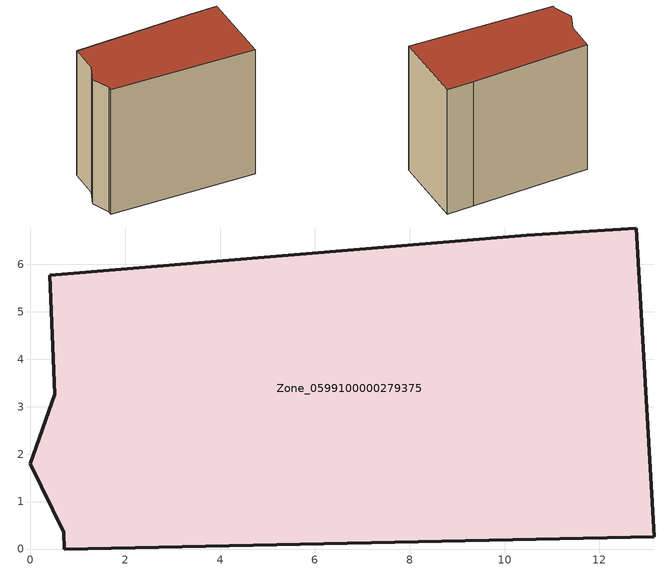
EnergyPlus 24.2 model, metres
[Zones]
Zone_0599100000279375
 floor ground (C_G): 13.15,0.26 0.72,0 0.7,0.35 0,1.8 0.51,3.26 0.41,5.77 10.46,6.62 12.78,6.77 z0
 wall outside (C_F): 0,1.8 0.7,0.35 0.72,0 13.15,0.26 12.78,6.77 10.46,6.62 0.41,5.77 0.51,3.26 0,1.8 z0:11.91
 roof outside (C_R): 13.15,0.26 12.78,6.77 10.46,6.62 0.41,5.77 0.51,3.26 0,1.8 0.7,0.35 0.72,0 z11.91
[BUILDING]
Pand.0599100000279375: North Axis=0; Terrain=City; Loads Convergence Tolerance Value=0.04; Temperature Convergence Tolerance Value=0.4; Solar Distribution=FullExterior; Maximum Number of Warmup Days=25; Minimum Number of Warmup Days=1
[Site:Location]
Rotterdam.The.Hague.AP_ZH_NLD Design_Conditions: Latitude=51.96; Longitude=4.45; Time Zone=1; Elevation=-4.5
[SITE:GROUNDTEMPERATURE:BUILDINGSURFACE]
18, 18, 18, 18, 18, 18, 18, 18, 18, 18, 18, 18
[MATERIAL] Thermal Absorptance=0.9; Solar Absorptance=0.7; Visible Absorptance=0.7
Name | Roughness | Thickness | Conductivity | Density | Specific Heat
G.TI.1946 | MediumSmooth | 0.15 | 1 | 540 | 1210
F.TI.1946 | Rough | 0.3 | 0.857143 | 1920 | 840
R.TI.1946 | MediumRough | 0.2 | 0.1 | 1500 | 1000
[CONSTRUCTION]
C_G: G.TI.1946
C_F: F.TI.1946
C_R: R.TI.1946
[ZONE]
Zone_0599100000279375: Type=1; Multiplier=1; Ceiling Height=Autocalculate; Volume=Autocalculate; Floor Area=autocalculate; Part of Total Floor Area=Yes
[ZONEINFILTRATION:DESIGNFLOWRATE]
Infil_Zone_0599100000279375: Zone or ZoneList or Space or SpaceList=Zone_0599100000279375; Schedule=AlwaysOn; Design Flow Rate Calculation Method=Flow/Area; Flow Rate per Floor Area=0.003; Constant Term Coefficient=1; Temperature Term Coefficient=0; Velocity Term Coefficient=0; Velocity Squared Term Coefficient=0
[HVACTEMPLATE:ZONE:IDEALLOADSAIRSYSTEM]
Zone_0599100000279375: Maximum Heating Supply Air Temperature=50; Minimum Cooling Supply Air Temperature=13; Maximum Heating Supply Air Humidity Ratio=0.0156; Minimum Cooling Supply Air Humidity Ratio=0.0077; Heating Limit=NoLimit; Cooling Limit=NoLimit; Dehumidification Control Type=ConstantSensibleHeatRatio; Cooling Sensible Heat Ratio=0.7; Dehumidification Setpoint=60; Humidification Control Type=None; Humidification Setpoint=30; Outdoor Air Method=None; Outdoor Air Flow Rate per Person=0.00944; Outdoor Air Flow Rate per Zone Floor Area=0; Outdoor Air Flow Rate per Zone=0; Demand Controlled Ventilation Type=None; Outdoor Air Economizer Type=NoEconomizer; Heat Recovery Type=None; Sensible Heat Recovery Effectiveness=0.7; Latent Heat Recovery Effectiveness=0.65
[ZONECONTROL:THERMOSTAT]
ThermostatControl_Zone_0599100000279375: Zone or ZoneList=Zone_0599100000279375; Control Type Schedule=DualSetpointControlType; Control 1=Thermostat_Zone_0599100000279375; Temperature Difference Between Cutout And Setpoint=0
[THERMOSTATSETPOINT:DUALSETPOINT]
Thermostat_Zone_0599100000279375: Heating Setpoint Temperature Schedule=HeatingSetpoint_Zone_0599100000279375; Cooling Setpoint Temperature Schedule=CoolingSetpoint_Zone_0599100000279375
[SCHEDULE:COMPACT]
HeatingSetpoint_Zone_0599100000279375: Through: 12/31, For: AllDays, Until: 24:00, 21
CoolingSetpoint_Zone_0599100000279375: Through: 12/31, For: AllDays, Until: 24:00, 24
DualSetpointControlType: Through: 12/31, For: AllDays, Until: 24:00, 4
AlwaysOn: Through: 12/31, For: AllDays, Until: 24:00, 1
